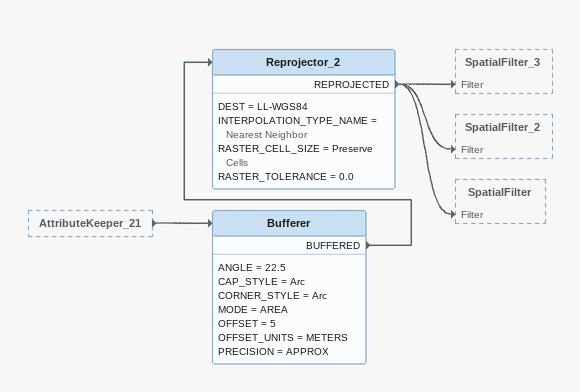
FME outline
AttributeKeeper_21 [outside]
    -> Bufferer
Bufferer
    ANGLE = 22.5
    CAP_STYLE = Arc
    CORNER_STYLE = Arc
    MODE = AREA
    OFFSET = 5
    OFFSET_UNITS = METERS
    PRECISION = APPROX
    BUFFERED -> Reprojector_2
Reprojector_2
    DEST = LL-WGS84
    INTERPOLATION_TYPE_NAME = Nearest Neighbor
    RASTER_CELL_SIZE = Preserve Cells
    RASTER_TOLERANCE = 0.0
    REPROJECTED -> SpatialFilter_3 [Filter]
    REPROJECTED -> SpatialFilter_2 [Filter]
    REPROJECTED -> SpatialFilter [Filter]
